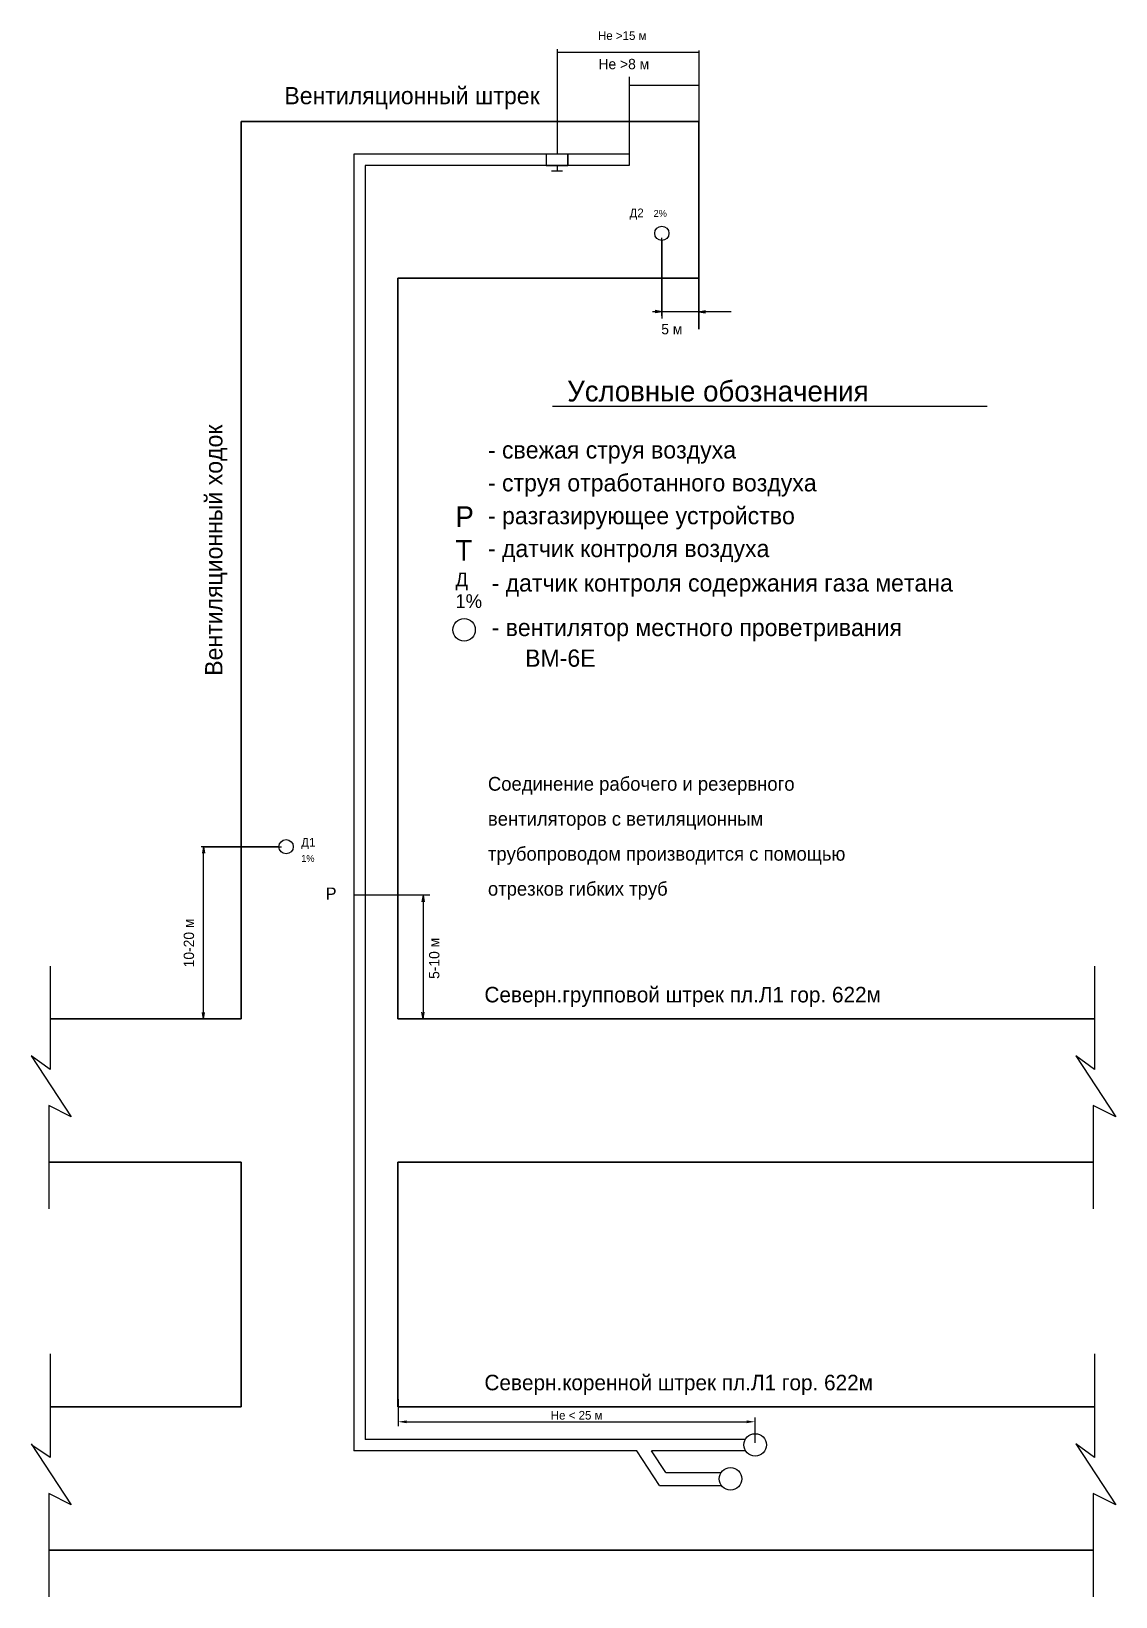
# Model space of a CAD drawing. Header units: millimetres. Extents: x 614 to 928, y -97 to 357.
import ezdxf

# ---------------------------------------------------------------- set-up
doc = ezdxf.new("R2010")
doc.units = ezdxf.units.MM
doc.dimstyles.new('ISO-25', dxfattribs={"dimtxt": 2.5, "dimasz": 2.5, "dimexe": 1.25, "dimexo": 0.625, "dimtad": 1, "dimtxsty": 'Standard', "dimcen": 2.5, "dimadec": 0, "dimazin": 0, "dimtfac": 1, "dimtmove": 0, "dimatfit": 3, "dimfxl": 0, "dimarcsym": 0})

# ---------------------------------------------------------------- blocks, each defined once
blk = doc.blocks.new('*D1')
at = {"color": 0, "lineweight": -2}
for p, q in [((720.2, -39.33), (720.2, -47.12)), ((823.74, -51.96), (823.74, -44.62)), ((722.7, -45.87), (821.24, -45.87))]:
    blk.add_line(p, q, dxfattribs=at)
at = {"color": 0}
for points in [[(722.7, -45.46), (722.7, -46.29), (720.2, -45.87)], [(821.24, -45.46), (821.24, -46.29), (823.74, -45.87)]]:
    blk.add_solid(points, dxfattribs=at)
at = {"layer": 'Defpoints', "color": 0}
for p in [(720.2, -38.71), (823.74, -45.87), (823.74, -52.59)]:
    blk.add_point(p, dxfattribs=at)
at = {"color": 0, "insert": (771.97, -44), "char_height": 2.5, "attachment_point": 5}
blk.add_mtext('Не < 25 м', dxfattribs=at)

msp = doc.modelspace()

# ---------------------------------------------------------------- linework, layer by layer
for p, q in [((766.281, 352.299), (766.281, 321.825)), ((807.387, 351.308), (766.281, 351.308)), ((807.387, 351.845), (807.387, 318.54)), ((787.208, 344.289), (787.208, 318.54)), ((807.387, 341.703), (787.208, 341.703)), ((707.39, 321.825), (707.39, -54.326)), ((787.208, 321.825), (707.39, 321.825)), ((710.675, 318.54), (710.675, -50.999)), ((787.208, 318.54), (710.675, 318.54)), ((763.16, 321.825), (763.16, 318.54)), ((766.281, 318.54), (766.281, 316.898)), ((769.426, 321.825), (769.426, 318.54)), ((767.847, 316.898), (764.703, 316.898)), ((796.666, 274.914), (796.666, 297.518)), ((796.666, 296.79), (796.666, 274.186)), ((807.425, 285.852), (807.425, 297.658)), ((807.425, 285.852), (807.425, 295.575)), ((807.425, 285.852), (807.425, 295.575)), ((807.425, 285.852), (807.425, 274.046)), ((807.425, 285.852), (807.425, 276.128)), ((807.425, 285.852), (807.425, 276.128)), ((816.774, 276.128), (793.925, 276.128)), ((796.666, 276.128), (794.777, 276.453)), ((796.666, 276.128), (794.777, 275.804)), ((807.425, 276.128), (809.315, 276.453)), ((807.425, 276.128), (809.315, 275.804)), ((765.003, 248.753), (891.065, 248.753)), ((685.64, 120.92), (663.035, 120.92)), ((663.763, 120.92), (663.439, 119.031)), ((663.763, 70.997), (663.763, 120.92)), ((663.763, 120.92), (664.088, 119.031)), ((663.763, 120.92), (686.368, 120.92)), ((707.39, 106.964), (729.44, 106.964)), ((727.445, 106.879), (727.12, 104.99)), ((727.445, 106.879), (727.445, 71.012)), ((727.445, 106.879), (727.77, 104.99)), ((619.24, 86.315), (619.24, 56.309)), ((922.154, 86.315), (922.154, 56.309)), ((663.763, 70.997), (663.439, 72.886)), ((663.763, 70.997), (664.088, 72.886)), ((727.445, 71.012), (727.12, 72.901)), ((727.445, 71.012), (727.77, 72.901)), ((619.24, 56.309), (613.813, 60.286)), ((613.813, 60.286), (625.39, 42.572)), ((916.726, 60.286), (928.304, 42.572)), ((922.154, 56.309), (916.726, 60.286)), ((618.878, 45.825), (618.878, 15.913)), ((625.39, 42.572), (618.878, 45.825)), ((928.304, 42.572), (921.792, 45.825)), ((921.792, 45.825), (921.792, 15.913)), ((619.24, -26.207), (619.24, -56.212)), ((922.154, -26.207), (922.154, -56.212)), ((613.813, -52.236), (625.39, -69.95)), ((614.002, -52.526), (619.24, -56.169)), ((789.392, -54.326), (707.39, -54.326)), ((820.896, -50.999), (710.675, -50.999)), ((796.009, -64.339), (789.391, -54.325)), ((820.987, -54.326), (793.665, -54.326)), ((797.825, -60.62), (793.665, -54.326)), ((916.726, -52.236), (928.304, -69.95)), ((922.154, -56.212), (916.726, -52.236)), ((797.825, -60.62), (813.872, -60.624)), ((618.878, -66.696), (618.878, -96.609)), ((625.39, -69.95), (618.878, -66.696)), ((796.009, -64.339), (813.973, -64.343)), ((921.792, -66.696), (921.792, -96.609)), ((928.304, -69.95), (921.792, -66.696))]:
    msp.add_line(p, q)
at = {"lineweight": 30}
for p, q in [((674.702, 331.307), (674.702, 70.997)), ((807.425, 331.307), (674.702, 331.307)), ((807.425, 331.307), (807.425, 285.852)), ((674.702, 285.852), (674.702, 70.997)), ((720.157, 285.852), (720.157, 70.997)), ((807.425, 285.852), (720.157, 285.852)), ((807.425, 285.852), (720.157, 285.852)), ((807.425, 271.014), (807.425, 285.852)), ((645.953, 70.997), (619.24, 70.997)), ((674.702, 70.997), (645.953, 70.997)), ((842.925, 70.997), (720.157, 70.997)), ((922.154, 70.997), (842.925, 70.997)), ((645.953, 29.442), (618.878, 29.445)), ((645.953, 29.44), (674.702, 29.44)), ((674.702, 29.434), (645.953, 29.44)), ((674.702, 29.44), (674.702, -41.525)), ((870.921, 29.392), (720.157, 29.424)), ((720.157, 29.424), (720.157, -41.525)), ((921.792, 29.413), (870.921, 29.392)), ((674.702, -41.525), (619.24, -41.525)), ((842.925, -41.525), (720.157, -41.525)), ((922.154, -41.525), (842.925, -41.525)), ((645.953, -83.079), (618.878, -83.076)), ((870.921, -83.129), (645.953, -83.082)), ((921.792, -83.109), (870.921, -83.129))]:
    msp.add_line(p, q, dxfattribs=at)
msp.add_lwpolyline([(769.426, 318.54), (769.426, 321.825), (763.16, 321.825), (763.16, 318.54)], close=True)
msp.add_lwpolyline([(769.426, 318.54), (769.426, 321.825), (763.16, 321.825), (763.16, 318.54)], close=True)
for centre, radius in [((796.666, 298.857), 2.067), ((739.326, 183.829), 3.256), ((687.707, 120.92), 2.067), ((823.739, -52.586), 3.256), ((816.593, -62.41), 3.256)]:
    msp.add_circle(centre, radius)

# ---------------------------------------------------------------- texts
for s, height, p in [('Не >15 м', 2.5, (778.15, 354.954)), ('Не >8 м', 3, (778.314, 346.461)), ('Вентиляционный штрек', 5, (687.213, 336.299)), ('Д2', 2.5, (787.3, 303.535)), ('2%', 2, (794.275, 303.635)), ('5 м', 3, (796.521, 269.556)), ('Условные обозначения', 6, (769.231, 250.079)), ('- свежая струя воздуха', 5, (746.242, 233.536)), ('- струя отработанного воздуха', 5, (746.242, 224.002)), ('Р', 6, (736.816, 213.671)), ('- разгазирующее устройство', 5, (746.242, 214.468)), ('Т', 6, (736.816, 203.922)), ('- датчик контроля воздуха', 5, (746.242, 204.934)), ('Д', 4, (736.816, 196.464)), ('- датчик контроля содержания газа метана', 5, (747.293, 194.953)), ('1%', 4, (736.816, 190.175)), ('- вентилятор местного проветривания', 5, (747.293, 182.021)), ('ВМ-6Е', 5, (757.034, 173.135)), ('Соединение рабочего и резервного', 4, (746.242, 137.18)), ('вентиляторов с ветиляционным', 4, (746.242, 127.031)), ('Д1', 2.5, (692.084, 120.965)), ('1%', 2, (692.084, 116.525)), ('трубопроводом производится с помощью', 4, (746.242, 116.882)), ('Р', 3.5, (699.205, 105.602)), ('отрезков гибких труб', 4, (746.242, 106.732)), ('Северн.групповой штрек пл.Л1 гор. 622м', 4.5, (745.228, 75.78)), ('Северн.коренной штрек пл.Л1 гор. 622м', 4.5, (745.228, -36.742))]:
    msp.add_text(s, height=height).set_placement(p)
for s, height, p in [('Вентиляционный ходок', 5, (669.227, 170.513)), ('10-20 м', 3, (661.009, 85.951)), ('5-10 м', 3, (732.162, 82.589))]:
    msp.add_text(s, height=height, rotation=90).set_placement(p)

# ---------------------------------------------------------------- dimensions: what is measured, and where the dimension line sits
dim = msp.add_linear_dim(base=(823.739, -45.873), p1=(720.203, -38.708), p2=(823.739, -52.586), text='Не < 25 м', dimstyle='ISO-25')
dim.commit()
dim.dimension.update_dxf_attribs({"geometry": '*D1', "text_midpoint": (771.971, -43.998)})

doc.saveas('drawing.dxf')
